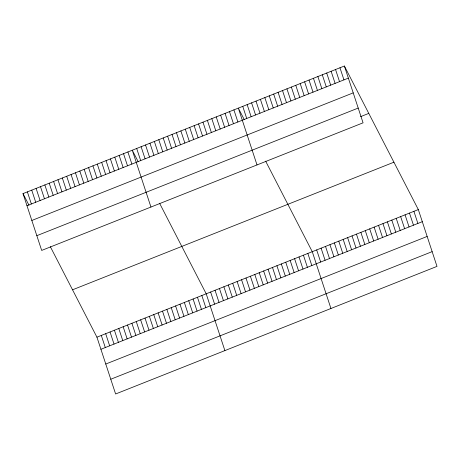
<?xml version="1.0" encoding="UTF-8"?>
<svg xmlns="http://www.w3.org/2000/svg" width="460" height="460" viewBox="0 0 460 460"><rect width="100%" height="100%" fill="white"/><g stroke="black" fill="none" stroke-linecap="round" stroke-linejoin="round"><path stroke-width="0.69" d="M344.385 66.016L363.066 122.826L41.682 250.424L23 193.614L344.385 66.016L418.318 209.576L437 266.386L115.615 393.984L96.933 337.174L50.312 246.64M26.979 205.723L348.364 78.125M31.832 220.472L353.217 92.874M36.829 235.675L358.214 108.071M360.577 116.644L368.782 113.39M72.536 289.8L393.921 162.202M96.933 337.174L418.318 209.576M100.918 349.284L422.303 221.685M105.765 364.038L427.15 236.44M110.768 379.235L432.153 251.637M244.294 119.703L238.326 108.123L257.008 164.933M265.638 161.149L312.265 251.683L330.941 308.493M138.236 161.811L132.273 150.23L150.949 207.04M159.58 203.257L206.206 293.79L224.888 350.6M23 193.614L28.963 205.195M413.902 211.33L417.881 223.439M409.48 213.083L413.465 225.193M405.065 214.837L409.043 226.947M400.643 216.591L404.627 228.706M396.227 218.345L400.206 230.46M391.805 220.104L395.79 232.214M339.963 67.769L343.948 79.879M387.389 221.858L391.368 233.967M335.547 69.523L339.526 81.633M382.967 223.612L386.952 235.721M331.125 71.277L335.11 83.386M378.551 225.365L382.53 237.475M326.709 73.031L330.688 85.14M374.129 227.119L378.114 239.229M322.287 74.784L326.272 86.894M369.713 228.873L373.692 240.982M317.872 76.538L321.85 88.653M365.292 230.627L369.276 242.742M313.45 78.292L317.434 90.407M360.876 232.386L364.855 244.496M309.034 80.051L313.013 92.161M356.454 234.14L360.439 246.249M304.612 81.805L308.597 93.915M352.038 235.894L356.017 248.003M300.196 83.559L304.175 95.668M347.616 237.647L351.595 249.757M295.774 85.313L299.759 97.422M343.195 239.401L347.179 251.511M291.358 87.066L295.337 99.176M338.778 241.155L342.757 253.264M286.936 88.82L290.921 100.93M334.357 242.909L338.341 255.024M282.52 90.574L286.499 102.689M329.941 244.662L333.92 256.778M278.099 92.328L282.083 104.443M325.519 246.422L329.504 258.531M273.683 94.087L277.662 106.197M321.103 248.176L325.082 260.285M269.261 95.841L273.246 107.95M316.681 249.929L320.666 262.039M264.839 97.595L268.824 109.704M260.423 99.348L264.402 111.458M307.843 253.437L311.828 265.546M256.002 101.102L259.986 113.212M303.428 255.191L307.406 267.3M251.585 102.856L255.564 114.965M299.006 256.945L302.99 269.06M247.164 104.61L251.148 116.725M294.59 258.698L298.569 270.813M242.748 106.363L246.727 118.479M290.168 260.458L294.153 272.567M285.752 262.211L289.731 274.321M233.91 109.877L237.889 121.986M281.33 263.965L285.315 276.075M229.488 111.63L233.473 123.74M276.914 265.719L280.893 277.828M225.072 113.384L229.051 125.494M272.492 267.473L276.477 279.582M220.65 115.138L224.635 127.248M268.071 269.226L272.055 281.336M216.234 116.892L220.213 129.001M263.655 270.98L267.634 283.095M211.813 118.645L215.797 130.761M259.233 272.734L263.218 284.849M207.397 120.399L211.376 132.514M254.817 274.493L258.796 286.603M202.975 122.159L206.96 134.268M250.395 276.247L254.38 288.357M198.559 123.912L202.538 136.022M245.979 278.001L249.958 290.111M194.137 125.666L198.122 137.776M241.558 279.755L245.542 291.864M189.715 127.42L193.7 139.529M237.141 281.508L241.12 293.618M185.299 129.174L189.278 141.283M232.72 283.262L236.704 295.372M180.878 130.927L184.862 143.037M228.304 285.016L232.283 297.131M176.462 132.681L180.441 144.796M223.882 286.775L227.867 298.885M172.04 134.441L176.025 146.55M219.466 288.529L223.445 300.639M167.624 136.195L171.603 148.304M215.044 290.283L219.029 302.392M163.202 137.948L167.187 150.058M210.628 292.037L214.607 304.146M158.786 139.702L162.765 151.811M154.364 141.456L158.349 153.565M201.836 295.527L205.815 307.636M149.948 143.209L153.927 155.319M197.466 297.263L201.445 309.373M145.527 144.963L149.511 157.078M193.096 298.994L197.075 311.109M141.111 146.717L145.09 158.832M188.726 300.731L192.705 312.84M136.689 148.477L140.674 160.586M184.351 302.467L188.335 314.577M179.981 304.204L183.965 316.313M127.897 151.961L131.882 164.076M175.611 305.94L179.595 318.05M123.527 153.697L127.512 165.813M171.241 307.671L175.22 319.786M119.157 155.434L123.142 167.543M166.871 309.407L170.85 321.517M114.787 157.17L118.772 169.28M162.501 311.144L166.48 323.253M110.417 158.907L114.396 171.017M158.125 312.88L162.11 324.99M106.047 160.638L110.026 172.753M153.755 314.617L157.74 326.726M101.677 162.374L105.656 174.489M149.385 316.348L153.37 328.463M97.301 164.111L101.286 176.22M145.015 318.084L149 330.194M92.931 165.847L96.916 177.957M140.645 319.821L144.624 331.93M88.561 167.584L92.546 179.693M136.275 321.557L140.254 333.667M84.191 169.314L88.176 181.43M131.905 323.294L135.884 335.403M79.821 171.051L83.8 183.166M127.529 325.024L131.514 337.14M75.451 172.787L79.43 184.897M123.159 326.761L127.144 338.87M71.081 174.524L75.06 186.633M118.789 328.497L122.774 340.607M66.706 176.261L70.691 188.37M114.419 330.234L118.404 342.343M62.336 177.991L66.32 190.106M110.049 331.971L114.028 344.08M57.966 179.728L61.95 191.843M105.679 333.701L109.658 345.816M53.596 181.464L57.58 193.574M101.309 335.438L105.288 347.547M49.226 183.201L53.205 195.31M44.856 184.937L48.835 197.047M40.486 186.668L44.465 198.783M36.11 188.405L40.095 200.52M31.74 190.141L35.725 202.25M27.37 191.877L31.355 203.987"/></g></svg>
